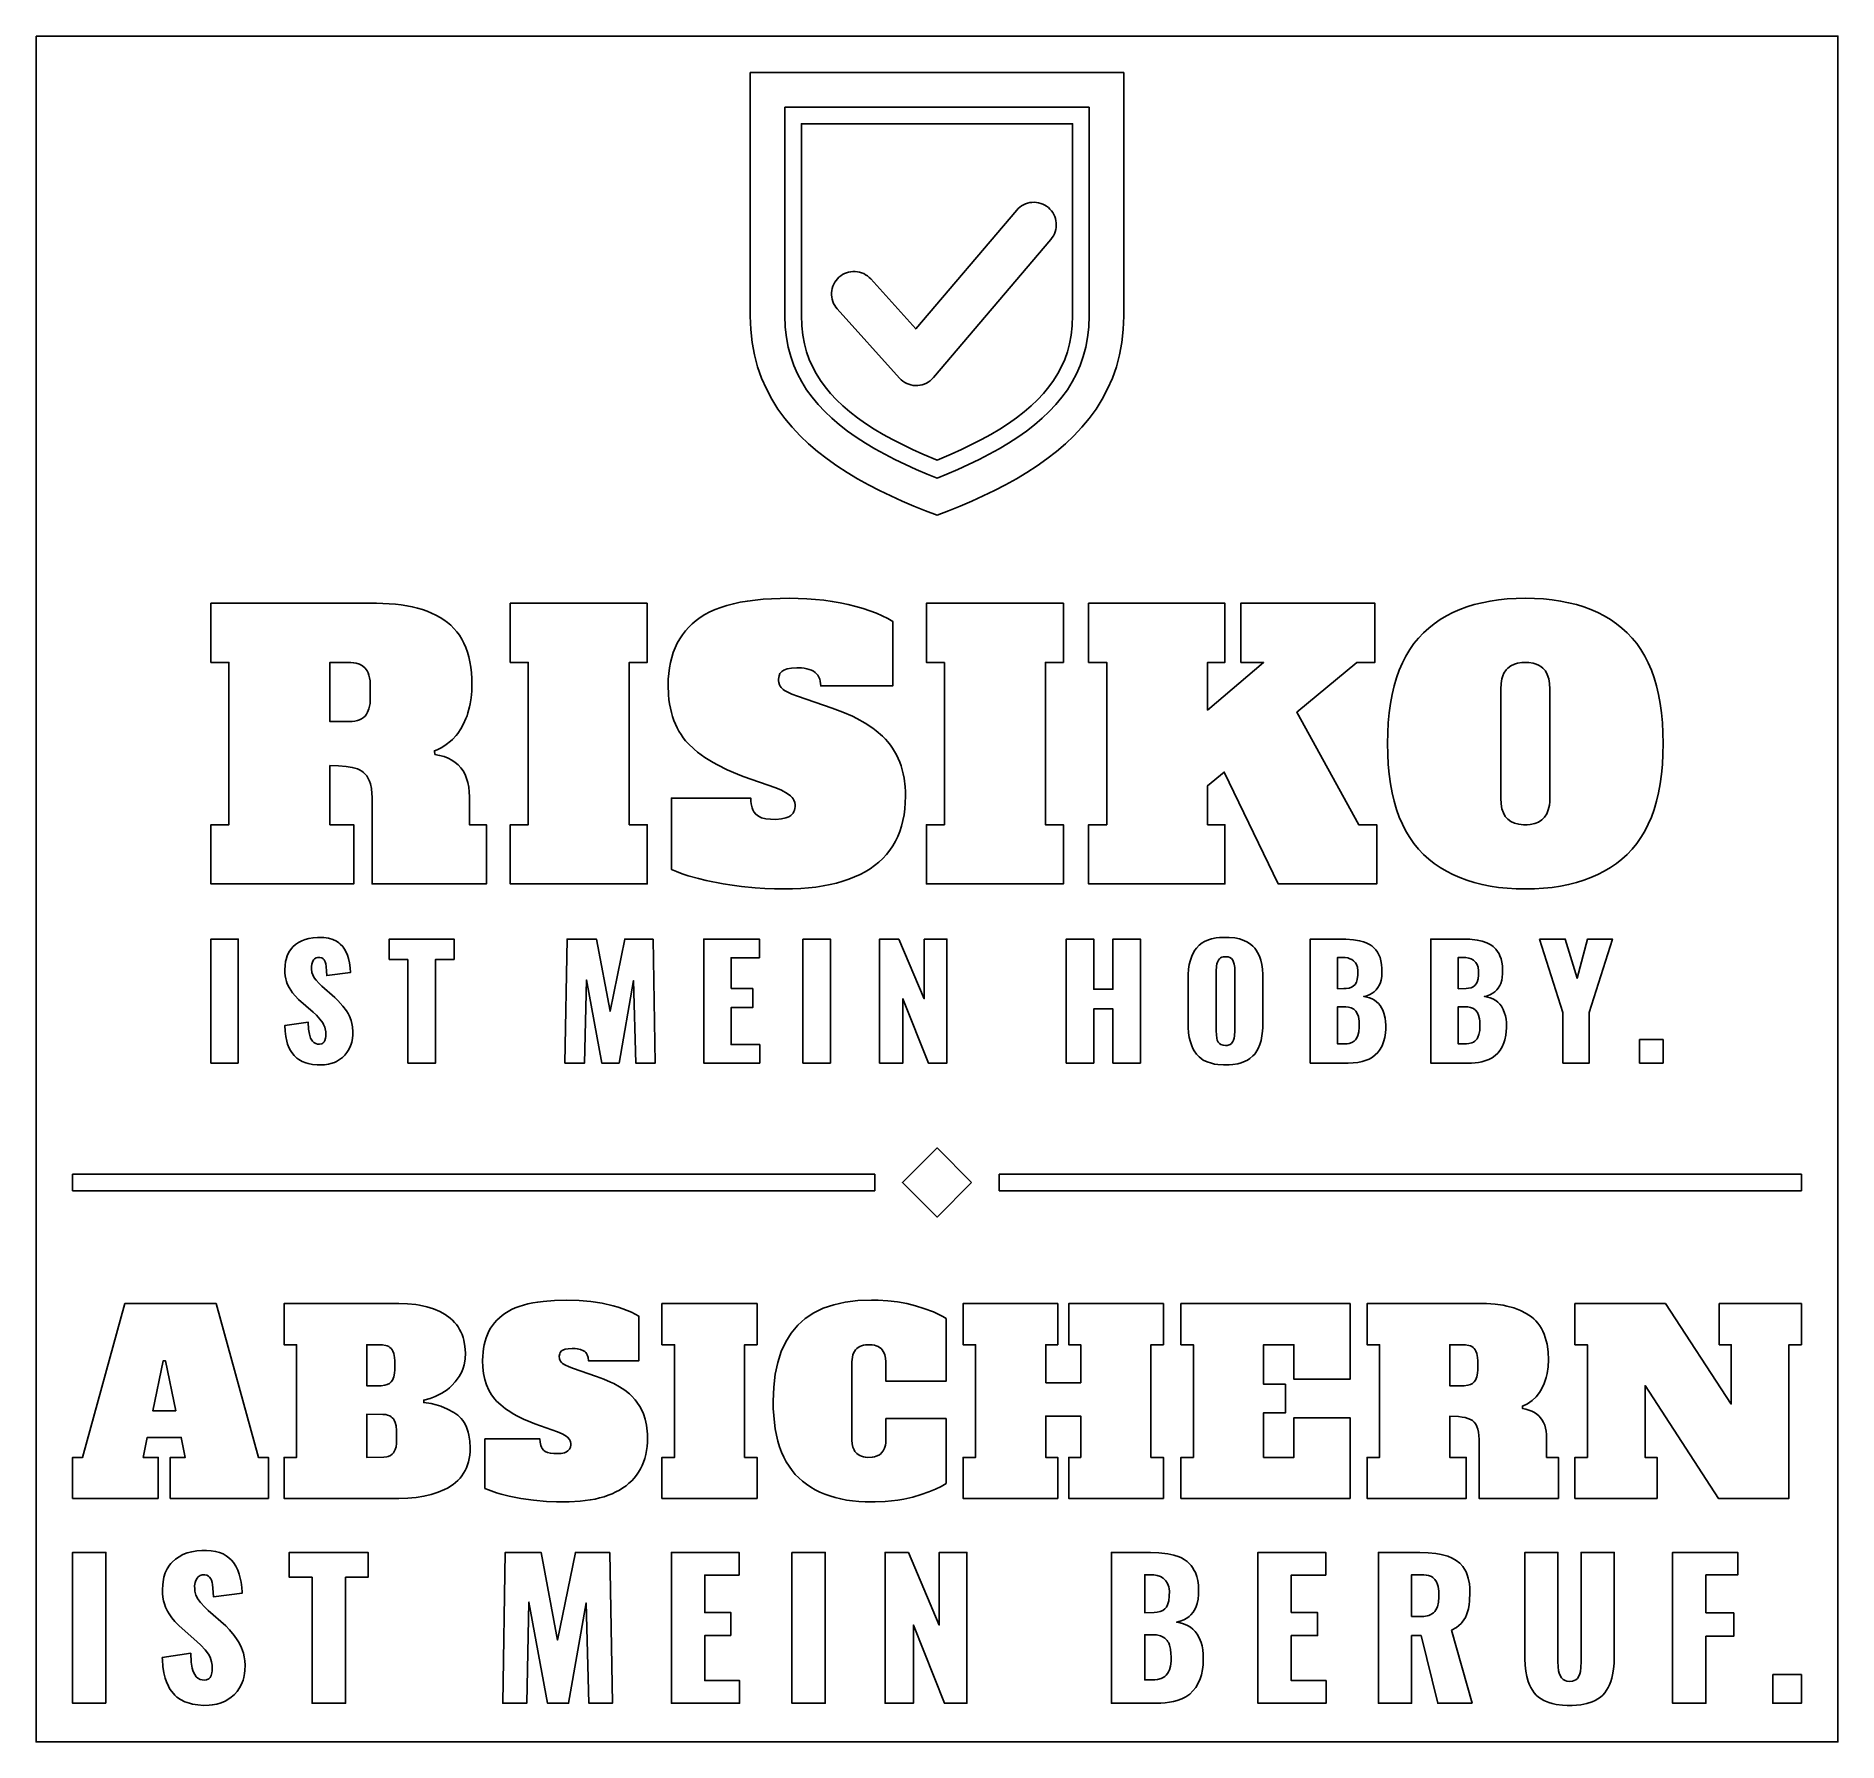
# Model space of a CAD drawing. Header units: millimetres. Extents: x 0 to 272, y 0 to 257.
import ezdxf

# ---------------------------------------------------------------- set-up
doc = ezdxf.new("R2010")
doc.units = ezdxf.units.MM

msp = doc.modelspace()

# ---------------------------------------------------------------- linework, layer by layer
at = {"layer": 'ENTGITTERRAHMEN'}
msp.add_lwpolyline([(0.5, 257.017), (271.5, 257.017), (271.5, 0.5), (0.5, 0.5)], close=True, dxfattribs=at)
at = {"layer": 'MOTIV'}
for points in [[(115.416, 196.905), (116.695, 195.69), (118.047, 194.533), (119.466, 193.433), (120.945, 192.387), (122.48, 191.391), (124.063, 190.444), (125.689, 189.544), (127.352, 188.686), (129.045, 187.869), (130.762, 187.09), (132.498, 186.347), (134.246, 185.637), (136, 184.957), (137.754, 185.637), (139.502, 186.347), (141.238, 187.09), (142.955, 187.869), (144.648, 188.686), (146.311, 189.544), (147.937, 190.444), (149.52, 191.391), (151.055, 192.387), (152.534, 193.433), (153.953, 194.533), (155.305, 195.69), (156.584, 196.905), (157.783, 198.182), (158.897, 199.524), (159.92, 200.932), (160.845, 202.409), (161.667, 203.958), (162.379, 205.582), (162.975, 207.282), (163.449, 209.063), (163.796, 210.926), (164.008, 212.874), (164.08, 214.909), (164.08, 251.517), (107.92, 251.517), (107.92, 214.909), (107.992, 212.874), (108.204, 210.926), (108.551, 209.063), (109.025, 207.282), (109.621, 205.582), (110.333, 203.958), (111.155, 202.409), (112.08, 200.932), (113.103, 199.524), (114.217, 198.182)], [(154.789, 202.716), (153.884, 201.627), (152.894, 200.573), (151.821, 199.553), (150.668, 198.566), (149.438, 197.613), (148.137, 196.692), (146.77, 195.806), (145.341, 194.951), (143.858, 194.13), (142.326, 193.339), (140.751, 192.579), (139.14, 191.849), (137.5, 191.147), (136, 190.537), (134.5, 191.147), (132.86, 191.849), (131.249, 192.579), (129.674, 193.339), (128.142, 194.13), (126.659, 194.951), (125.23, 195.806), (123.863, 196.692), (122.562, 197.613), (121.332, 198.566), (120.179, 199.553), (119.106, 200.573), (118.116, 201.627), (117.211, 202.716), (116.392, 203.843), (115.661, 205.01), (115.018, 206.223), (114.463, 207.489), (113.998, 208.814), (113.627, 210.209), (113.353, 211.684), (113.182, 213.248), (113.12, 215.001), (113.12, 246.317), (158.88, 246.317), (158.88, 215.001), (158.818, 213.248), (158.647, 211.684), (158.373, 210.209), (158.002, 208.814), (157.537, 207.489), (156.982, 206.223), (156.339, 205.01), (155.608, 203.843)], [(121.851, 201.407), (122.909, 200.502), (124.048, 199.619), (125.263, 198.759), (126.55, 197.924), (127.904, 197.115), (129.319, 196.331), (130.789, 195.573), (132.307, 194.84), (133.866, 194.133), (136, 193.231), (138.134, 194.133), (139.693, 194.84), (141.211, 195.573), (142.681, 196.331), (144.096, 197.115), (145.45, 197.924), (146.737, 198.759), (147.952, 199.619), (149.091, 200.502), (150.149, 201.407), (151.123, 202.333), (152.013, 203.28), (152.818, 204.249), (153.538, 205.241), (154.176, 206.259), (154.734, 207.311), (155.213, 208.404), (155.614, 209.549), (155.937, 210.759), (156.176, 212.048), (156.327, 213.428), (156.384, 215.045), (156.384, 243.821), (115.616, 243.821), (115.616, 215.045), (115.673, 213.428), (115.824, 212.048), (116.063, 210.759), (116.386, 209.549), (116.787, 208.404), (117.266, 207.311), (117.824, 206.259), (118.462, 205.241), (119.182, 204.249), (119.987, 203.28), (120.877, 202.333)], [(120.47, 219.693), (120.627, 219.985), (120.812, 220.26), (121.024, 220.516), (121.259, 220.749), (121.516, 220.959), (121.792, 221.142), (122.086, 221.298), (122.392, 221.424), (122.71, 221.519), (123.036, 221.582), (123.366, 221.614), (123.698, 221.612), (124.028, 221.579), (124.353, 221.513), (124.67, 221.416), (124.976, 221.288), (125.268, 221.13), (125.543, 220.945), (125.799, 220.734), (126.032, 220.498), (132.807, 212.97), (147.985, 230.826), (148.212, 231.068), (148.461, 231.287), (148.731, 231.48), (149.018, 231.645), (149.321, 231.782), (149.635, 231.888), (149.958, 231.963), (150.287, 232.006), (150.618, 232.017), (150.949, 231.995), (151.277, 231.94), (151.597, 231.854), (151.907, 231.737), (152.205, 231.59), (152.486, 231.415), (152.749, 231.212), (152.991, 230.986), (153.209, 230.736), (153.402, 230.466), (153.568, 230.179), (153.705, 229.876), (153.811, 229.562), (153.886, 229.239), (153.929, 228.91), (153.939, 228.579), (153.918, 228.248), (153.863, 227.921), (153.777, 227.6), (153.66, 227.29), (153.513, 226.993), (153.338, 226.711), (153.135, 226.448), (135.455, 205.648), (135.223, 205.401), (134.968, 205.179), (134.691, 204.983), (134.397, 204.816), (134.087, 204.68), (133.765, 204.575), (133.434, 204.503), (133.097, 204.464), (132.758, 204.459), (132.421, 204.488), (132.088, 204.551), (131.763, 204.647), (131.45, 204.775), (131.15, 204.933), (130.868, 205.121), (130.607, 205.336), (130.368, 205.576), (121.008, 215.976), (120.798, 216.233), (120.615, 216.51), (120.459, 216.803), (120.334, 217.11), (120.238, 217.427), (120.175, 217.753), (120.144, 218.083), (120.145, 218.415), (120.178, 218.745), (120.244, 219.07), (120.342, 219.387)], [(46.001, 147.282), (47.123, 147.189), (48.064, 147.034), (48.466, 146.933), (48.832, 146.81), (49.168, 146.658), (49.476, 146.478), (49.755, 146.269), (50.005, 146.031), (50.226, 145.764), (50.419, 145.469), (50.658, 144.956), (50.785, 144.562), (50.928, 143.893), (51.014, 143.128), (51.039, 142.566), (51.043, 129.524), (68.235, 129.524), (68.235, 138.418), (65.686, 138.418), (65.686, 142.594), (65.659, 143.368), (65.579, 144.093), (65.447, 144.769), (65.261, 145.397), (65.022, 145.976), (64.729, 146.506), (64.384, 146.987), (63.986, 147.42), (63.534, 147.804), (63.029, 148.139), (62.472, 148.426), (61.861, 148.664), (61.196, 148.853), (60.479, 148.994), (60.425, 149.536), (60.806, 149.692), (61.53, 150.053), (62.203, 150.48), (62.825, 150.973), (63.117, 151.245), (63.662, 151.838), (63.916, 152.16), (64.385, 152.853), (64.803, 153.609), (65.161, 154.408), (65.318, 154.822), (65.46, 155.247), (65.699, 156.126), (65.796, 156.58), (65.946, 157.519), (66.035, 158.497), (66.058, 159.001), (66.047, 160.419), (65.99, 161.286), (65.896, 162.117), (65.764, 162.911), (65.595, 163.669), (65.388, 164.39), (65.143, 165.074), (64.861, 165.722), (64.541, 166.334), (64.184, 166.909), (63.789, 167.447), (63.356, 167.949), (62.885, 168.415), (62.377, 168.843), (61.834, 169.239), (61.256, 169.606), (60.645, 169.943), (60, 170.251), (59.321, 170.53), (58.609, 170.779), (57.862, 170.999), (57.082, 171.19), (56.269, 171.351), (55.421, 171.483), (54.54, 171.586), (53.625, 171.659), (52.676, 171.703), (51.693, 171.718), (26.8, 171.718), (26.8, 162.823), (29.512, 162.823), (29.512, 138.418), (26.8, 138.418), (26.8, 129.524), (48.277, 129.524), (48.277, 138.418), (44.697, 138.418), (44.697, 147.313)], [(92.423, 171.718), (71.814, 171.718), (71.814, 162.823), (74.526, 162.823), (74.526, 138.418), (71.814, 138.418), (71.814, 129.524), (92.423, 129.524), (92.423, 138.418), (89.711, 138.418), (89.711, 162.823), (92.423, 162.823)], [(105.202, 129.317), (106.573, 129.134), (108.674, 128.929), (110.103, 128.838), (111.556, 128.783), (113.032, 128.765), (114.288, 128.783), (115.501, 128.837), (116.669, 128.926), (117.793, 129.052), (118.874, 129.214), (119.91, 129.412), (120.903, 129.646), (121.851, 129.916), (122.755, 130.221), (123.616, 130.563), (124.432, 130.941), (125.205, 131.355), (125.933, 131.804), (126.618, 132.29), (127.256, 132.811), (127.848, 133.366), (128.392, 133.955), (128.889, 134.579), (129.338, 135.237), (129.74, 135.929), (130.095, 136.656), (130.403, 137.417), (130.663, 138.212), (130.876, 139.041), (131.042, 139.905), (131.16, 140.803), (131.231, 141.736), (131.255, 142.703), (131.241, 143.413), (131.201, 144.104), (131.04, 145.428), (130.919, 146.06), (130.771, 146.672), (130.597, 147.265), (130.396, 147.838), (130.168, 148.392), (129.913, 148.926), (129.631, 149.44), (129.322, 149.935), (128.987, 150.41), (128.624, 150.865), (128.233, 151.304), (127.809, 151.732), (126.867, 152.552), (126.348, 152.944), (125.214, 153.692), (123.954, 154.392), (123.276, 154.725), (121.824, 155.354), (120.245, 155.936), (115.036, 157.732), (114.177, 158.064), (113.482, 158.387), (113.068, 158.624), (112.842, 158.781), (112.565, 159.043), (112.421, 159.236), (112.309, 159.445), (112.2, 159.788), (112.168, 160.036), (112.168, 160.31), (112.195, 160.579), (112.251, 160.823), (112.386, 161.14), (112.51, 161.32), (112.662, 161.474), (112.944, 161.659), (113.447, 161.842), (114.106, 161.958), (114.919, 162.008), (115.61, 161.996), (116.039, 161.955), (116.434, 161.885), (116.794, 161.789), (117.12, 161.664), (117.412, 161.512), (117.669, 161.332), (117.892, 161.125), (118.081, 160.889), (118.235, 160.626), (118.355, 160.336), (118.441, 160.018), (118.492, 159.672), (118.51, 159.298), (129.356, 159.298), (129.356, 169.006), (128.595, 169.443), (127.769, 169.854), (126.878, 170.24), (125.921, 170.6), (124.899, 170.935), (123.811, 171.244), (122.658, 171.528), (121.461, 171.78), (120.241, 171.993), (118.998, 172.167), (117.731, 172.303), (116.441, 172.4), (115.128, 172.458), (113.791, 172.477), (112.418, 172.46), (111.101, 172.409), (109.842, 172.324), (108.64, 172.205), (107.496, 172.052), (106.408, 171.865), (105.378, 171.643), (104.405, 171.388), (103.49, 171.099), (102.632, 170.775), (101.831, 170.418), (101.087, 170.027), (100.401, 169.601), (99.772, 169.142), (99.193, 168.65), (98.657, 168.126), (98.163, 167.572), (97.713, 166.986), (97.306, 166.368), (96.941, 165.72), (96.619, 165.04), (96.341, 164.329), (96.105, 163.587), (95.912, 162.814), (95.762, 162.009), (95.654, 161.173), (95.59, 160.305), (95.569, 159.407), (95.622, 157.948), (95.689, 157.252), (95.783, 156.578), (95.904, 155.926), (96.052, 155.296), (96.226, 154.688), (96.428, 154.103), (96.656, 153.54), (96.911, 152.998), (97.192, 152.479), (97.501, 151.982), (97.837, 151.507), (98.199, 151.055), (98.592, 150.617), (99.482, 149.767), (99.979, 149.355), (101.076, 148.554), (102.312, 147.787), (102.982, 147.416), (104.425, 146.699), (106.007, 146.015), (106.849, 145.686), (111.756, 143.966), (112.622, 143.597), (113.467, 143.143), (113.954, 142.784), (114.224, 142.506), (114.368, 142.307), (114.483, 142.099), (114.601, 141.769), (114.655, 141.415), (114.655, 141.148), (114.625, 140.875), (114.566, 140.622), (114.476, 140.391), (114.356, 140.181), (114.207, 139.991), (114.028, 139.823), (113.698, 139.61), (113.283, 139.445), (112.593, 139.297), (111.749, 139.234), (110.966, 139.247), (110.239, 139.329), (109.627, 139.48), (109.13, 139.7), (108.747, 139.991), (108.457, 140.359), (108.302, 140.651), (108.178, 140.981), (108.05, 141.546), (108.004, 141.97), (107.988, 142.432), (96.057, 142.432), (96.057, 131.693), (96.813, 131.373), (97.657, 131.062), (98.589, 130.762), (100.15, 130.33), (101.3, 130.054), (103.854, 129.536)], [(137.112, 162.823), (137.112, 138.418), (134.4, 138.418), (134.4, 129.524), (155.009, 129.524), (155.009, 138.418), (152.297, 138.418), (152.297, 162.823), (155.009, 162.823), (155.009, 171.718), (134.4, 171.718), (134.4, 162.823)], [(181.692, 162.823), (185.109, 162.823), (176.703, 155.665), (176.703, 162.823), (179.306, 162.823), (179.306, 171.718), (158.805, 171.718), (158.805, 162.823), (161.517, 162.823), (161.517, 138.418), (158.805, 138.418), (158.805, 129.524), (179.306, 129.524), (179.306, 138.418), (176.703, 138.418), (176.703, 144.275), (179.197, 146.336), (187.332, 129.524), (202.138, 129.524), (202.138, 138.418), (199.427, 138.418), (190.098, 155.339), (199.155, 162.823), (201.867, 162.823), (201.867, 171.718), (181.692, 171.718)], [(205.114, 140.737), (205.527, 139.579), (205.995, 138.485), (206.518, 137.455), (207.097, 136.489), (207.73, 135.586), (208.418, 134.747), (209.162, 133.971), (209.956, 133.254), (210.796, 132.59), (211.682, 131.979), (212.615, 131.421), (213.594, 130.916), (214.619, 130.465), (215.69, 130.066), (216.807, 129.721), (217.971, 129.429), (219.181, 129.19), (220.437, 129.004), (221.739, 128.871), (223.088, 128.791), (224.483, 128.765), (225.877, 128.791), (227.226, 128.871), (228.528, 129.004), (229.784, 129.19), (230.994, 129.429), (232.158, 129.721), (233.275, 130.066), (234.347, 130.465), (235.372, 130.916), (236.35, 131.421), (237.283, 131.979), (238.17, 132.59), (239.01, 133.254), (239.804, 133.971), (240.547, 134.747), (241.235, 135.586), (241.869, 136.489), (242.447, 137.455), (242.97, 138.485), (243.438, 139.579), (243.851, 140.737), (244.209, 141.958), (244.512, 143.243), (244.759, 144.591), (244.952, 146.003), (245.09, 147.479), (245.172, 149.018), (245.2, 150.621), (245.172, 152.224), (245.09, 153.763), (244.952, 155.239), (244.759, 156.651), (244.512, 157.999), (244.209, 159.284), (243.851, 160.505), (243.438, 161.662), (242.97, 162.756), (242.447, 163.786), (241.869, 164.753), (241.235, 165.656), (240.547, 166.495), (239.804, 167.271), (239.01, 167.988), (238.17, 168.652), (237.283, 169.263), (236.35, 169.821), (235.372, 170.325), (234.347, 170.777), (233.275, 171.176), (232.158, 171.521), (230.994, 171.813), (229.784, 172.052), (228.528, 172.238), (227.226, 172.371), (225.877, 172.451), (224.483, 172.477), (223.088, 172.451), (221.739, 172.371), (220.437, 172.238), (219.181, 172.052), (217.971, 171.813), (216.807, 171.521), (215.69, 171.176), (214.619, 170.777), (213.594, 170.325), (212.615, 169.821), (211.682, 169.263), (210.796, 168.652), (209.956, 167.988), (209.162, 167.271), (208.418, 166.495), (207.73, 165.656), (207.097, 164.753), (206.518, 163.786), (205.995, 162.756), (205.527, 161.662), (205.114, 160.505), (204.756, 159.284), (204.454, 157.999), (204.206, 156.651), (204.013, 155.239), (203.875, 153.763), (203.793, 152.224), (203.765, 150.621), (203.793, 149.018), (203.875, 147.479), (204.013, 146.003), (204.206, 144.591), (204.454, 143.243), (204.756, 141.958)], [(49.612, 162.305), (49.985, 161.983), (50.286, 161.579), (50.446, 161.261), (50.575, 160.905), (50.671, 160.51), (50.735, 160.076), (50.771, 159.353), (50.771, 157.4), (50.735, 156.677), (50.671, 156.243), (50.575, 155.848), (50.37, 155.328), (50.194, 155.029), (49.985, 154.77), (49.744, 154.547), (49.471, 154.358), (49.167, 154.204), (48.829, 154.084), (48.46, 153.998), (48.059, 153.946), (44.697, 153.929), (44.697, 162.823), (47.846, 162.819), (48.264, 162.785), (48.649, 162.716), (49.167, 162.549)], [(226.472, 138.822), (225.894, 138.598), (225.231, 138.463), (224.741, 138.423), (224.224, 138.423), (223.504, 138.496), (222.869, 138.656), (222.319, 138.902), (221.853, 139.237), (221.472, 139.662), (221.176, 140.194), (220.964, 140.833), (220.837, 141.579), (220.795, 142.432), (220.795, 158.81), (220.837, 159.644), (220.964, 160.377), (221.096, 160.811), (221.265, 161.201), (221.59, 161.702), (221.853, 161.982), (222.319, 162.325), (222.869, 162.579), (223.283, 162.699), (223.975, 162.804), (224.483, 162.823), (224.991, 162.804), (225.682, 162.699), (226.096, 162.579), (226.472, 162.42), (226.811, 162.221), (227.112, 161.982), (227.493, 161.546), (227.79, 161.012), (228.001, 160.377), (228.128, 159.644), (228.171, 158.81), (228.171, 142.432), (228.152, 141.865), (228.095, 141.342), (227.94, 140.642), (227.7, 140.041), (227.376, 139.539), (226.966, 139.135)], [(30.922, 102.58), (30.922, 121.231), (26.8, 121.231), (26.8, 102.58)], [(45.696, 102.84), (46.156, 103.113), (46.572, 103.427), (46.942, 103.783), (47.267, 104.18), (47.458, 104.468), (47.705, 104.929), (47.898, 105.414), (47.995, 105.749), (48.096, 106.271), (48.142, 106.815), (48.141, 107.274), (48.076, 108.056), (47.991, 108.545), (47.871, 109.009), (47.626, 109.657), (47.42, 110.057), (47.183, 110.434), (46.656, 111.15), (45.91, 111.982), (45.416, 112.447), (43.477, 114.158), (43.067, 114.556), (42.626, 115.041), (42.332, 115.421), (42.11, 115.842), (41.996, 116.199), (41.915, 116.729), (41.906, 117.087), (41.954, 117.432), (42.068, 117.777), (42.252, 118.113), (42.399, 118.268), (42.639, 118.407), (42.852, 118.458), (43.156, 118.461), (43.471, 118.385), (43.672, 118.262), (43.828, 118.085), (43.978, 117.797), (44.067, 117.516), (44.138, 117.102), (44.2, 116.421), (44.231, 115.751), (47.777, 116.189), (47.729, 116.914), (47.627, 117.669), (47.493, 118.313), (47.333, 118.814), (47.002, 119.537), (46.792, 119.881), (46.631, 120.096), (46.254, 120.487), (46.039, 120.663), (45.682, 120.904), (45.138, 121.172), (44.498, 121.358), (43.763, 121.461), (42.808, 121.478), (42.159, 121.427), (41.551, 121.325), (40.984, 121.171), (40.459, 120.966), (39.975, 120.71), (39.532, 120.403), (39.133, 120.045), (38.953, 119.848), (38.638, 119.421), (38.38, 118.949), (38.273, 118.696), (38.101, 118.155), (38.036, 117.867), (37.95, 117.258), (37.921, 116.603), (37.936, 116.134), (37.981, 115.687), (38.055, 115.262), (38.158, 114.859), (38.292, 114.478), (38.547, 113.948), (39.089, 113.151), (39.456, 112.703), (39.993, 112.141), (42.176, 110.225), (42.667, 109.766), (43.192, 109.195), (43.616, 108.624), (43.751, 108.383), (43.912, 107.993), (43.991, 107.715), (44.067, 107.271), (44.083, 106.589), (44.043, 106.322), (43.949, 105.999), (43.832, 105.757), (43.646, 105.578), (43.459, 105.491), (43.146, 105.438), (42.846, 105.45), (42.587, 105.516), (42.298, 105.672), (42.094, 105.859), (41.958, 106.041), (41.801, 106.344), (41.613, 106.925), (41.488, 107.669), (41.421, 108.751), (37.898, 108.222), (37.952, 107.369), (38.055, 106.587), (38.206, 105.876), (38.334, 105.441), (38.566, 104.848), (38.749, 104.491), (38.955, 104.16), (39.309, 103.717), (39.715, 103.336), (40.015, 103.117), (40.51, 102.84), (41.057, 102.621), (41.451, 102.507), (42.087, 102.383), (42.775, 102.317), (43.475, 102.307), (43.886, 102.333), (44.472, 102.418), (44.842, 102.507), (45.367, 102.688)], [(56.434, 118.169), (56.434, 102.58), (60.579, 102.58), (60.579, 118.169), (63.365, 118.169), (63.365, 121.231), (53.625, 121.231), (53.625, 118.169)], [(93.299, 121.231), (89.039, 121.231), (86.828, 110.386), (84.779, 121.231), (80.358, 121.231), (80.036, 102.58), (83.006, 102.58), (83.282, 115.083), (85.585, 102.58), (88.187, 102.58), (90.351, 114.991), (90.697, 102.58), (93.621, 102.58)], [(105.042, 113.794), (105.042, 118.422), (109.302, 118.422), (109.302, 121.231), (100.92, 121.231), (100.92, 102.58), (109.348, 102.58), (109.348, 105.367), (105.042, 105.367), (105.042, 110.939), (108.288, 110.939), (108.288, 113.794)], [(115.841, 121.231), (115.841, 102.58), (119.963, 102.58), (119.963, 121.231)], [(134.077, 121.231), (134.077, 112.251), (130.255, 121.231), (127.354, 121.231), (127.354, 102.58), (130.877, 102.58), (130.877, 112.251), (134.699, 102.58), (137.485, 102.58), (137.485, 121.231)], [(166.59, 102.58), (166.59, 121.231), (162.468, 121.231), (162.468, 113.679), (159.567, 113.679), (159.567, 121.231), (155.445, 121.231), (155.445, 102.58), (159.567, 102.58), (159.567, 110.732), (162.468, 110.732), (162.468, 102.58)], [(182.349, 102.845), (182.719, 103.041), (183.057, 103.265), (183.51, 103.649), (183.776, 103.939), (184.121, 104.422), (184.315, 104.778), (184.554, 105.359), (184.74, 105.992), (184.878, 106.673), (184.967, 107.403), (185, 107.917), (185, 115.924), (184.943, 116.691), (184.838, 117.405), (184.684, 118.067), (184.481, 118.675), (184.222, 119.229), (184.013, 119.565), (183.776, 119.876), (183.51, 120.16), (183.215, 120.419), (182.719, 120.759), (182.151, 121.037), (181.501, 121.248), (180.769, 121.392), (179.956, 121.47), (179.074, 121.481), (178.511, 121.451), (177.984, 121.392), (177.26, 121.248), (176.822, 121.115), (176.232, 120.859), (175.883, 120.652), (175.412, 120.293), (175.006, 119.876), (174.77, 119.565), (174.562, 119.229), (174.303, 118.675), (174.101, 118.067), (173.947, 117.405), (173.841, 116.691), (173.785, 115.924), (173.785, 107.917), (173.841, 107.154), (173.947, 106.441), (174.101, 105.776), (174.303, 105.159), (174.469, 104.778), (174.662, 104.422), (175.006, 103.939), (175.412, 103.515), (175.719, 103.265), (176.053, 103.041), (176.617, 102.759), (177.26, 102.545), (177.734, 102.439), (178.243, 102.364), (179.074, 102.308), (179.956, 102.319), (180.507, 102.364), (181.266, 102.488), (181.726, 102.609)], [(200.558, 103.002), (200.971, 103.177), (201.474, 103.46), (201.923, 103.799), (202.317, 104.196), (202.657, 104.656), (202.942, 105.177), (203.173, 105.76), (203.343, 106.408), (203.452, 107.122), (203.492, 107.7), (203.498, 108.295), (203.469, 108.838), (203.405, 109.344), (203.221, 110.108), (203.064, 110.519), (202.874, 110.895), (202.651, 111.235), (202.395, 111.541), (202.107, 111.812), (201.786, 112.047), (201.433, 112.243), (201.049, 112.4), (200.632, 112.518), (200.185, 112.597), (200.652, 112.713), (201.079, 112.879), (201.467, 113.093), (201.732, 113.286), (202.047, 113.587), (202.317, 113.939), (202.542, 114.342), (202.679, 114.678), (202.787, 115.047), (202.882, 115.589), (202.923, 116.19), (202.915, 116.785), (202.864, 117.39), (202.77, 117.94), (202.633, 118.434), (202.453, 118.871), (202.234, 119.261), (201.982, 119.61), (201.698, 119.919), (201.381, 120.188), (201.032, 120.417), (200.529, 120.672), (200.125, 120.828), (199.553, 120.988), (198.63, 121.137), (197.491, 121.223), (192.125, 121.231), (192.125, 102.58), (197.859, 102.58), (198.61, 102.607), (199.31, 102.686), (199.959, 102.817)], [(217.454, 102.686), (217.946, 102.779), (218.409, 102.903), (218.981, 103.115), (219.498, 103.384), (219.96, 103.709), (220.368, 104.091), (220.721, 104.535), (221.02, 105.041), (221.265, 105.608), (221.41, 106.076), (221.55, 106.757), (221.614, 107.311), (221.643, 107.901), (221.627, 108.661), (221.575, 109.179), (221.488, 109.662), (221.365, 110.108), (221.149, 110.648), (220.873, 111.126), (220.629, 111.443), (220.351, 111.725), (220.041, 111.973), (219.578, 112.243), (219.193, 112.4), (218.777, 112.518), (218.329, 112.597), (218.796, 112.713), (219.224, 112.879), (219.612, 113.093), (219.877, 113.286), (220.192, 113.587), (220.398, 113.846), (220.634, 114.236), (220.781, 114.562), (220.931, 115.047), (221.008, 115.448), (221.062, 116.035), (221.067, 116.57), (221.03, 117.195), (220.951, 117.763), (220.828, 118.275), (220.662, 118.732), (220.528, 119.005), (220.298, 119.381), (220.036, 119.717), (219.843, 119.919), (219.635, 120.103), (219.296, 120.345), (218.673, 120.672), (217.988, 120.915), (217.243, 121.072), (216.131, 121.197), (215.128, 121.231), (210.27, 121.231), (210.27, 102.58), (216.385, 102.587), (216.934, 102.622)], [(226.595, 121.231), (230.141, 110.202), (230.141, 102.58), (234.102, 102.58), (234.102, 110.202), (237.578, 121.231), (233.848, 121.231), (232.259, 115.337), (230.486, 121.231)], [(178.152, 106.041), (178.081, 106.308), (178.014, 106.818), (177.988, 107.416), (177.988, 116.396), (178.035, 117.156), (178.094, 117.513), (178.172, 117.775), (178.317, 118.063), (178.471, 118.261), (178.613, 118.384), (178.845, 118.503), (179.051, 118.557), (179.369, 118.583), (179.786, 118.542), (180.055, 118.45), (180.269, 118.305), (180.467, 118.063), (180.612, 117.775), (180.705, 117.444), (180.774, 116.934), (180.797, 116.396), (180.797, 107.416), (180.75, 106.671), (180.69, 106.308), (180.612, 106.041), (180.501, 105.804), (180.313, 105.551), (180.114, 105.393), (179.928, 105.309), (179.63, 105.243), (179.369, 105.228), (179.03, 105.255), (178.688, 105.362), (178.48, 105.506), (178.289, 105.75)], [(198.92, 117.668), (199.081, 117.395), (199.223, 116.998), (199.304, 116.44), (199.295, 115.806), (199.203, 115.147), (199.081, 114.747), (198.886, 114.413), (198.612, 114.146), (198.333, 113.982), (197.982, 113.865), (197.555, 113.794), (197.186, 113.772), (196.247, 113.771), (196.247, 118.468), (197.387, 118.448), (197.769, 118.386), (198.108, 118.282), (198.405, 118.138), (198.659, 117.953)], [(216.682, 118.05), (216.861, 117.901), (217.017, 117.73), (217.226, 117.395), (217.367, 116.998), (217.448, 116.44), (217.44, 115.806), (217.366, 115.234), (217.225, 114.747), (217.076, 114.474), (216.876, 114.245), (216.625, 114.059), (216.311, 113.918), (215.922, 113.824), (215.581, 113.784), (214.391, 113.771), (214.391, 118.468), (215.531, 118.448), (216.002, 118.364), (216.331, 118.25)], [(198.981, 110.395), (199.215, 110.027), (199.375, 109.57), (199.487, 108.876), (199.514, 107.988), (199.451, 107.304), (199.303, 106.725), (199.136, 106.36), (198.92, 106.054), (198.738, 105.885), (198.4, 105.684), (197.985, 105.547), (197.666, 105.49), (197.312, 105.462), (196.247, 105.459), (196.247, 111.054), (197.467, 111.041), (197.905, 110.982), (198.283, 110.876), (198.672, 110.677)], [(216.246, 110.935), (216.671, 110.766), (217.011, 110.518), (217.275, 110.185), (217.463, 109.766), (217.586, 109.243), (217.632, 108.876), (217.66, 108.325), (217.651, 107.807), (217.619, 107.465), (217.492, 106.86), (217.341, 106.475), (217.214, 106.251), (217.065, 106.054), (216.882, 105.885), (216.666, 105.744), (216.415, 105.631), (215.974, 105.515), (215.637, 105.473), (214.391, 105.459), (214.391, 111.054), (215.37, 111.052), (215.838, 111.017)], [(241.654, 106.126), (241.654, 102.58), (245.2, 102.58), (245.2, 106.126)], [(141.2, 84.624), (136, 89.824), (130.8, 84.624), (136, 79.424)], [(126.64, 85.872), (6, 85.872), (6, 83.376), (126.64, 83.376)], [(266, 83.376), (266, 85.872), (145.36, 85.872), (145.36, 83.376)], [(18.883, 37.109), (18.883, 43.287), (16.623, 43.287), (17.226, 46.301), (22.349, 46.301), (22.952, 43.287), (20.691, 43.287), (20.691, 37.109), (35.458, 37.109), (35.458, 43.287), (33.951, 43.287), (27.585, 66.417), (13.873, 66.417), (7.507, 43.287), (6, 43.287), (6, 37.109)], [(57.652, 37.258), (58.828, 37.445), (59.931, 37.706), (60.962, 38.041), (61.92, 38.452), (62.373, 38.685), (63.217, 39.208), (63.596, 39.502), (63.945, 39.817), (64.264, 40.154), (64.553, 40.513), (64.811, 40.893), (65.039, 41.295), (65.236, 41.719), (65.403, 42.165), (65.54, 42.632), (65.646, 43.121), (65.722, 43.632), (65.767, 44.164), (65.783, 44.719), (65.739, 45.727), (65.607, 46.644), (65.509, 47.067), (65.246, 47.845), (65.082, 48.2), (64.895, 48.531), (64.687, 48.839), (64.457, 49.125), (64.205, 49.387), (63.931, 49.626), (63.326, 50.04), (62.365, 50.564), (61.356, 50.981), (60.657, 51.2), (59.936, 51.37), (58.814, 51.537), (58.814, 51.914), (59.767, 52.167), (60.548, 52.463), (61.545, 52.95), (61.941, 53.186), (62.323, 53.452), (62.69, 53.75), (63.042, 54.078), (63.544, 54.628), (63.86, 55.033), (64.157, 55.469), (64.529, 56.176), (64.723, 56.683), (64.873, 57.219), (65.019, 58.075), (65.067, 58.996), (65.013, 59.984), (64.852, 60.905), (64.731, 61.34), (64.583, 61.759), (64.408, 62.16), (64.206, 62.544), (63.977, 62.912), (63.722, 63.262), (63.439, 63.596), (63.13, 63.913), (62.793, 64.213), (62.043, 64.76), (61.205, 65.231), (60.282, 65.623), (59.275, 65.936), (58.183, 66.172), (57.606, 66.26), (56.387, 66.377), (55.084, 66.417), (37.794, 66.417), (37.794, 60.239), (39.677, 60.239), (39.677, 43.287), (37.794, 43.287), (37.794, 37.109), (55.084, 37.109), (56.404, 37.147), (57.037, 37.193)], [(77.263, 36.661), (78.771, 36.595), (80.669, 36.594), (82.322, 36.694), (83.854, 36.894), (84.574, 37.032), (85.263, 37.194), (85.922, 37.381), (86.55, 37.594), (87.147, 37.831), (87.715, 38.093), (88.251, 38.381), (88.757, 38.693), (89.232, 39.03), (89.676, 39.392), (90.087, 39.778), (90.465, 40.187), (90.81, 40.62), (91.122, 41.077), (91.402, 41.558), (91.648, 42.063), (91.862, 42.591), (92.042, 43.144), (92.19, 43.72), (92.305, 44.32), (92.387, 44.944), (92.437, 45.592), (92.444, 46.757), (92.416, 47.237), (92.304, 48.156), (92.118, 49.02), (91.857, 49.83), (91.521, 50.586), (91.325, 50.943), (90.878, 51.616), (90.626, 51.932), (90.06, 52.535), (89.744, 52.824), (89.045, 53.376), (88.258, 53.896), (87.382, 54.383), (86.911, 54.614), (85.903, 55.051), (84.806, 55.455), (81.188, 56.702), (80.591, 56.933), (80.109, 57.157), (79.664, 57.431), (79.53, 57.549), (79.372, 57.747), (79.263, 57.969), (79.218, 58.131), (79.196, 58.493), (79.253, 58.849), (79.347, 59.069), (79.539, 59.302), (79.735, 59.43), (80.085, 59.557), (80.542, 59.638), (81.107, 59.672), (81.587, 59.664), (81.885, 59.635), (82.409, 59.52), (82.838, 59.328), (83.017, 59.203), (83.172, 59.059), (83.303, 58.895), (83.41, 58.713), (83.553, 58.29), (83.601, 57.79), (91.135, 57.79), (91.135, 64.533), (90.606, 64.836), (90.032, 65.122), (89.413, 65.39), (88.748, 65.64), (88.038, 65.873), (87.283, 66.088), (85.651, 66.46), (83.94, 66.729), (82.164, 66.89), (80.323, 66.944), (78.455, 66.897), (76.745, 66.755), (75.95, 66.649), (75.195, 66.519), (74.48, 66.365), (73.804, 66.188), (73.168, 65.987), (72.572, 65.762), (72.016, 65.514), (71.499, 65.242), (71.023, 64.946), (70.586, 64.627), (70.183, 64.286), (69.811, 63.922), (69.468, 63.537), (69.156, 63.13), (68.873, 62.701), (68.619, 62.251), (68.396, 61.779), (68.202, 61.285), (68.039, 60.769), (67.905, 60.232), (67.8, 59.673), (67.726, 59.092), (67.681, 58.49), (67.666, 57.866), (67.703, 56.852), (67.815, 55.901), (67.899, 55.448), (68.002, 55.01), (68.263, 54.182), (68.598, 53.414), (69.008, 52.709), (69.493, 52.064), (69.766, 51.76), (70.384, 51.17), (71.098, 50.603), (71.492, 50.328), (72.35, 49.795), (72.815, 49.537), (73.818, 49.039), (74.916, 48.564), (75.502, 48.335), (78.91, 47.14), (79.643, 46.821), (80.098, 46.569), (80.436, 46.32), (80.724, 45.989), (80.836, 45.769), (80.886, 45.614), (80.924, 45.369), (80.924, 45.183), (80.861, 44.818), (80.716, 44.511), (80.488, 44.263), (80.259, 44.115), (79.97, 44), (79.491, 43.898), (78.905, 43.854), (78.361, 43.863), (77.856, 43.919), (77.431, 44.024), (77.086, 44.178), (76.82, 44.38), (76.618, 44.635), (76.511, 44.838), (76.425, 45.067), (76.317, 45.604), (76.293, 46.075), (68.005, 46.075), (68.005, 38.616), (68.531, 38.393), (69.764, 37.969), (70.471, 37.767), (71.647, 37.478), (73.421, 37.118), (75.31, 36.839)], [(94.638, 60.239), (96.522, 60.239), (96.522, 43.287), (94.638, 43.287), (94.638, 37.109), (108.953, 37.109), (108.953, 43.287), (107.069, 43.287), (107.069, 60.239), (108.953, 60.239), (108.953, 66.417), (94.638, 66.417)], [(112.624, 44.094), (112.959, 43.334), (113.334, 42.618), (113.747, 41.947), (114.2, 41.32), (114.693, 40.737), (115.225, 40.198), (115.793, 39.7), (116.395, 39.239), (117.029, 38.814), (117.697, 38.427), (118.398, 38.076), (119.133, 37.763), (119.901, 37.486), (120.702, 37.246), (121.536, 37.043), (122.403, 36.877), (123.304, 36.748), (124.238, 36.656), (125.205, 36.6), (126.709, 36.586), (128.188, 36.653), (129.147, 36.741), (130.087, 36.865), (131.005, 37.024), (132.343, 37.329), (133.615, 37.7), (134.755, 38.091), (135.759, 38.5), (136.626, 38.926), (137.356, 39.369), (137.356, 49.126), (128.315, 49.126), (128.315, 46.075), (128.286, 45.496), (128.234, 45.148), (128.106, 44.685), (127.92, 44.29), (127.675, 43.965), (127.479, 43.785), (127.257, 43.633), (126.874, 43.457), (126.587, 43.374), (126.273, 43.318), (125.574, 43.291), (125.234, 43.318), (124.921, 43.374), (124.633, 43.457), (124.372, 43.567), (124.136, 43.706), (123.927, 43.872), (123.663, 44.174), (123.519, 44.414), (123.352, 44.832), (123.244, 45.318), (123.195, 45.874), (123.195, 57.652), (123.274, 58.378), (123.352, 58.694), (123.457, 58.98), (123.587, 59.236), (123.744, 59.46), (123.927, 59.654), (124.136, 59.82), (124.372, 59.959), (124.633, 60.069), (124.921, 60.152), (125.234, 60.208), (125.933, 60.235), (126.273, 60.208), (126.587, 60.152), (126.874, 60.069), (127.136, 59.959), (127.371, 59.82), (127.58, 59.654), (127.763, 59.46), (127.92, 59.236), (128.051, 58.98), (128.155, 58.694), (128.263, 58.208), (128.312, 57.652), (128.315, 54.739), (137.356, 54.739), (137.356, 64.156), (136.894, 64.454), (136.367, 64.744), (135.458, 65.164), (134.023, 65.698), (132.779, 66.078), (131.44, 66.409), (130.054, 66.661), (128.622, 66.834), (127.142, 66.926), (126.13, 66.944), (124.096, 66.867), (122.213, 66.634), (120.48, 66.247), (118.898, 65.705), (117.466, 65.008), (116.185, 64.156), (115.055, 63.149), (114.076, 61.987), (113.247, 60.67), (112.569, 59.199), (112.042, 57.572), (111.665, 55.791), (111.439, 53.854), (111.364, 51.763), (111.383, 50.65), (111.442, 49.58), (111.541, 48.555), (111.679, 47.575), (111.856, 46.638), (112.073, 45.746), (112.329, 44.898)], [(152.349, 54.513), (152.349, 60.239), (154.157, 60.239), (154.157, 66.417), (139.918, 66.417), (139.918, 60.239), (141.801, 60.239), (141.801, 43.287), (139.918, 43.287), (139.918, 37.109), (154.157, 37.109), (154.157, 43.287), (152.349, 43.287), (152.349, 49.503), (157.623, 49.503), (157.623, 43.287), (155.815, 43.287), (155.815, 37.109), (170.054, 37.109), (170.054, 43.287), (168.17, 43.287), (168.17, 60.239), (170.054, 60.239), (170.054, 66.417), (155.815, 66.417), (155.815, 60.239), (157.623, 60.239), (157.623, 54.513)], [(188.437, 54.287), (185.122, 54.287), (185.122, 60.239), (189.68, 60.239), (189.68, 55.04), (198.118, 55.04), (198.118, 66.417), (172.691, 66.417), (172.691, 60.239), (174.574, 60.239), (174.574, 43.287), (172.691, 43.287), (172.691, 37.109), (198.118, 37.109), (198.118, 49.239), (189.68, 49.239), (189.68, 43.287), (185.122, 43.287), (185.122, 49.992), (188.437, 49.992)], [(214.422, 49.417), (214.971, 49.356), (215.45, 49.271), (215.858, 49.161), (216.216, 49.011), (216.53, 48.815), (216.798, 48.575), (217.021, 48.289), (217.2, 47.954), (217.339, 47.555), (217.439, 47.09), (217.499, 46.559), (217.518, 45.962), (217.518, 37.109), (229.46, 37.109), (229.46, 43.287), (227.689, 43.287), (227.689, 46.188), (227.671, 46.725), (227.616, 47.229), (227.523, 47.698), (227.394, 48.134), (227.228, 48.536), (227.025, 48.905), (226.785, 49.239), (226.509, 49.54), (226.195, 49.806), (225.844, 50.039), (225.457, 50.238), (225.032, 50.404), (224.571, 50.535), (224.073, 50.633), (224.035, 51.01), (224.803, 51.368), (225.491, 51.831), (226.099, 52.397), (226.628, 53.067), (226.936, 53.571), (227.325, 54.393), (227.621, 55.278), (227.766, 55.902), (227.906, 56.89), (227.953, 57.941), (227.901, 59.171), (227.744, 60.3), (227.626, 60.826), (227.483, 61.327), (227.313, 61.802), (227.117, 62.252), (226.894, 62.677), (226.646, 63.076), (226.372, 63.45), (226.071, 63.799), (225.744, 64.122), (225.391, 64.42), (225.014, 64.695), (224.613, 64.95), (223.74, 65.398), (222.774, 65.765), (221.714, 66.05), (221.148, 66.162), (219.948, 66.325), (218.653, 66.407), (217.97, 66.417), (200.68, 66.417), (200.68, 60.239), (202.563, 60.239), (202.563, 43.287), (200.68, 43.287), (200.68, 37.109), (215.597, 37.109), (215.597, 43.287), (213.111, 43.287), (213.111, 49.465)], [(231.946, 66.417), (231.946, 60.239), (233.83, 60.239), (233.83, 43.287), (231.946, 43.287), (231.946, 37.109), (244.302, 37.109), (244.302, 43.287), (242.494, 43.287), (242.494, 54.099), (253.531, 37.109), (264.116, 37.109), (264.116, 60.239), (266, 60.239), (266, 66.417), (253.644, 66.417), (253.644, 60.239), (255.452, 60.239), (255.452, 51.311), (245.545, 66.417)], [(53.731, 59.81), (53.898, 59.655), (54.043, 59.475), (54.165, 59.267), (54.307, 58.906), (54.419, 58.33), (54.444, 57.828), (54.444, 56.472), (54.419, 55.969), (54.307, 55.393), (54.218, 55.146), (54.107, 54.925), (53.898, 54.645), (53.639, 54.421), (53.329, 54.252), (52.97, 54.135), (52.412, 54.064), (50.225, 54.061), (50.225, 60.239), (52.56, 60.227), (53.095, 60.132), (53.329, 60.048), (53.541, 59.941)], [(216.617, 59.81), (216.784, 59.655), (216.929, 59.475), (217.051, 59.267), (217.193, 58.906), (217.305, 58.33), (217.33, 57.828), (217.33, 56.472), (217.305, 55.969), (217.193, 55.393), (217.104, 55.146), (216.993, 54.925), (216.784, 54.645), (216.525, 54.421), (216.215, 54.252), (215.856, 54.135), (215.298, 54.064), (213.111, 54.061), (213.111, 60.239), (215.446, 60.227), (215.981, 60.132), (216.215, 60.048), (216.427, 59.941)], [(21.52, 50.294), (18.054, 50.294), (19.599, 57.79), (19.976, 57.79)], [(53.702, 49.525), (53.902, 49.406), (54.081, 49.263), (54.237, 49.096), (54.37, 48.902), (54.529, 48.561), (54.663, 48.012), (54.708, 47.356), (54.696, 45.356), (54.638, 44.894), (54.529, 44.493), (54.37, 44.152), (54.237, 43.958), (54.081, 43.791), (53.805, 43.585), (53.479, 43.433), (53.233, 43.362), (52.824, 43.299), (50.225, 43.287), (50.225, 49.766), (52.676, 49.763), (53.102, 49.719), (53.359, 49.659)], [(11.008, 6.332), (11.008, 28.994), (6, 28.994), (6, 6.332)], [(29.862, 7.228), (30.33, 7.643), (30.743, 8.109), (31.101, 8.625), (31.401, 9.186), (31.635, 9.775), (31.754, 10.182), (31.876, 10.816), (31.921, 11.254), (31.93, 12.036), (31.889, 12.676), (31.805, 13.286), (31.68, 13.865), (31.415, 14.676), (31.055, 15.417), (30.766, 15.875), (30.293, 16.532), (29.597, 17.362), (29.025, 17.947), (26.398, 20.277), (25.885, 20.764), (25.23, 21.473), (24.796, 22.055), (24.661, 22.311), (24.55, 22.586), (24.403, 23.192), (24.366, 23.524), (24.355, 23.958), (24.434, 24.462), (24.552, 24.797), (24.723, 25.13), (24.89, 25.337), (25.166, 25.529), (25.504, 25.625), (25.874, 25.628), (26.186, 25.562), (26.445, 25.43), (26.602, 25.287), (26.77, 25.042), (26.873, 24.822), (26.98, 24.48), (27.038, 24.188), (27.104, 23.639), (27.179, 22.335), (31.488, 22.867), (31.483, 23.011), (31.431, 23.748), (31.332, 24.51), (31.218, 25.137), (31.054, 25.754), (30.83, 26.354), (30.547, 26.935), (30.197, 27.486), (29.878, 27.86), (29.51, 28.199), (29.093, 28.503), (28.627, 28.771), (28.098, 28.988), (27.505, 29.148), (26.845, 29.252), (26.121, 29.299), (25.451, 29.294), (24.662, 29.232), (23.923, 29.107), (23.234, 28.921), (22.596, 28.672), (22.008, 28.361), (21.47, 27.987), (20.985, 27.552), (20.767, 27.314), (20.567, 27.061), (20.219, 26.515), (19.94, 25.913), (19.731, 25.256), (19.653, 24.906), (19.548, 24.166), (19.513, 23.371), (19.531, 22.8), (19.585, 22.257), (19.675, 21.741), (19.801, 21.251), (19.963, 20.788), (20.273, 20.144), (20.523, 19.747), (20.931, 19.176), (21.377, 18.632), (22.03, 17.948), (24.683, 15.621), (25.28, 15.063), (25.918, 14.369), (26.433, 13.676), (26.669, 13.229), (26.792, 12.909), (26.888, 12.571), (26.981, 12.031), (27.008, 11.649), (27.001, 11.203), (26.952, 10.878), (26.837, 10.486), (26.695, 10.192), (26.593, 10.072), (26.47, 9.975), (26.156, 9.845), (25.862, 9.804), (25.497, 9.819), (25.182, 9.899), (24.831, 10.089), (24.583, 10.315), (24.368, 10.621), (24.227, 10.905), (24.104, 11.234), (23.999, 11.611), (23.846, 12.515), (23.766, 13.83), (19.485, 13.187), (19.501, 12.832), (19.586, 11.824), (19.73, 10.903), (19.934, 10.068), (20.102, 9.558), (20.404, 8.866), (20.641, 8.448), (20.906, 8.064), (21.357, 7.551), (21.693, 7.251), (22.251, 6.864), (22.873, 6.551), (23.56, 6.308), (24.053, 6.185), (24.846, 6.058), (25.704, 6), (26.514, 6.012), (27.004, 6.058), (27.7, 6.185), (28.352, 6.382), (28.959, 6.647), (29.339, 6.862)], [(42.008, 25.273), (42.008, 6.332), (47.044, 6.332), (47.044, 25.273), (50.429, 25.273), (50.429, 28.994), (38.594, 28.994), (38.594, 25.273)], [(86.801, 28.994), (81.625, 28.994), (78.939, 15.816), (76.449, 28.994), (71.077, 28.994), (70.685, 6.332), (74.294, 6.332), (74.63, 21.524), (77.428, 6.332), (80.589, 6.332), (83.219, 21.412), (83.639, 6.332), (87.192, 6.332)], [(105.014, 16.488), (105.014, 19.957), (101.069, 19.957), (101.069, 25.581), (106.245, 25.581), (106.245, 28.994), (96.061, 28.994), (96.061, 6.332), (106.301, 6.332), (106.301, 9.717), (101.069, 9.717), (101.069, 16.488)], [(114.191, 28.994), (114.191, 6.332), (119.199, 6.332), (119.199, 28.994)], [(131.705, 28.994), (128.18, 28.994), (128.18, 6.332), (132.461, 6.332), (132.461, 18.083), (137.105, 6.332), (140.49, 6.332), (140.49, 28.994), (136.35, 28.994), (136.35, 18.083)], [(170.959, 6.46), (171.557, 6.574), (172.12, 6.724), (172.814, 6.982), (173.442, 7.308), (174.004, 7.703), (174.5, 8.168), (174.929, 8.707), (175.292, 9.321), (175.589, 10.011), (175.766, 10.579), (175.935, 11.406), (176.013, 12.079), (176.048, 12.797), (176.029, 13.72), (175.966, 14.35), (175.86, 14.936), (175.711, 15.479), (175.448, 16.135), (175.114, 16.715), (174.816, 17.101), (174.479, 17.444), (174.102, 17.744), (173.686, 17.998), (173.072, 18.263), (172.566, 18.407), (172.022, 18.502), (172.589, 18.644), (173.109, 18.845), (173.581, 19.105), (173.903, 19.34), (174.195, 19.608), (174.536, 20.021), (174.823, 20.494), (175.001, 20.891), (175.144, 21.326), (175.277, 21.967), (175.343, 22.68), (175.348, 23.331), (175.304, 24.089), (175.208, 24.78), (175.058, 25.402), (174.857, 25.957), (174.693, 26.29), (174.414, 26.746), (174.206, 27.024), (173.861, 27.399), (173.609, 27.623), (173.197, 27.917), (172.752, 28.168), (172.44, 28.315), (171.608, 28.609), (170.702, 28.801), (169.352, 28.953), (168.133, 28.994), (162.229, 28.994), (162.229, 6.332), (169.66, 6.34), (170.327, 6.382)], [(189.284, 19.957), (189.284, 25.581), (194.46, 25.581), (194.46, 28.994), (184.276, 28.994), (184.276, 6.332), (194.516, 6.332), (194.516, 9.717), (189.284, 9.717), (189.284, 16.488), (193.229, 16.488), (193.229, 19.957)], [(213.373, 17.299), (214.107, 17.713), (214.483, 17.994), (214.812, 18.299), (215.005, 18.516), (215.258, 18.862), (215.475, 19.235), (215.658, 19.635), (215.806, 20.063), (215.919, 20.517), (216.029, 21.165), (216.087, 21.685), (216.143, 23.007), (216.124, 23.664), (216.067, 24.278), (215.909, 25.116), (215.756, 25.619), (215.565, 26.079), (215.335, 26.495), (215.068, 26.868), (214.61, 27.364), (214.083, 27.788), (213.489, 28.138), (212.826, 28.414), (211.842, 28.683), (211.038, 28.83), (209.878, 28.953), (208.617, 28.994), (202.378, 28.994), (202.378, 6.332), (207.386, 6.332), (207.386, 16.488), (208.813, 16.488), (211.303, 6.332), (216.479, 6.332)], [(235.4, 6.975), (235.78, 7.251), (236.127, 7.559), (236.438, 7.899), (236.714, 8.27), (236.956, 8.674), (237.162, 9.11), (237.335, 9.577), (237.483, 10.075), (237.605, 10.603), (237.744, 11.452), (237.826, 12.369), (237.851, 13.018), (237.854, 28.994), (232.874, 28.994), (232.874, 12.599), (232.834, 11.7), (232.761, 11.101), (232.672, 10.733), (232.54, 10.405), (232.314, 10.053), (232.07, 9.834), (231.839, 9.717), (231.566, 9.642), (231.139, 9.605), (230.725, 9.642), (230.457, 9.717), (230.159, 9.882), (229.926, 10.118), (229.703, 10.483), (229.574, 10.821), (229.489, 11.2), (229.413, 11.8), (229.377, 12.599), (229.377, 28.994), (224.425, 28.994), (224.428, 13.018), (224.473, 12.056), (224.572, 11.162), (224.724, 10.335), (224.931, 9.577), (225.101, 9.11), (225.304, 8.674), (225.544, 8.27), (225.82, 7.899), (226.132, 7.559), (226.48, 7.251), (226.863, 6.975), (227.284, 6.732), (228, 6.432), (228.536, 6.275), (229.117, 6.153), (230.076, 6.035), (230.773, 6), (231.505, 6), (232.202, 6.035), (232.852, 6.105), (233.738, 6.275), (234.52, 6.523), (234.982, 6.732)], [(251.647, 19.901), (251.647, 25.609), (256.432, 25.609), (256.432, 28.994), (246.639, 28.994), (246.639, 6.332), (251.647, 6.332), (251.647, 16.404), (255.816, 16.404), (255.816, 19.901)], [(169.594, 25.371), (170.02, 25.129), (170.238, 24.948), (170.428, 24.739), (170.681, 24.332), (170.854, 23.85), (170.918, 23.525), (170.952, 23.173), (170.941, 22.402), (170.852, 21.707), (170.681, 21.115), (170.5, 20.784), (170.256, 20.505), (169.951, 20.279), (169.57, 20.108), (169.097, 19.993), (168.683, 19.945), (167.237, 19.929), (167.237, 25.637), (168.239, 25.635), (168.622, 25.612), (169.087, 25.536)], [(210.887, 24.937), (211.108, 24.58), (211.279, 24.164), (211.366, 23.853), (211.474, 23.153), (211.494, 22.277), (211.421, 21.504), (211.261, 20.839), (211.046, 20.372), (210.875, 20.133), (210.671, 19.925), (210.436, 19.747), (210.258, 19.647), (209.955, 19.526), (209.729, 19.464), (209.219, 19.387), (207.386, 19.37), (207.386, 25.637), (209.208, 25.633), (209.579, 25.599), (209.914, 25.533), (210.347, 25.372), (210.59, 25.223)], [(169.603, 16.449), (170.007, 16.278), (170.266, 16.11), (170.421, 15.977), (170.624, 15.746), (170.741, 15.571), (170.843, 15.38), (170.969, 15.062), (171.119, 14.428), (171.188, 13.823), (171.209, 13.312), (171.198, 12.683), (171.159, 12.267), (171.095, 11.884), (170.95, 11.368), (170.822, 11.064), (170.668, 10.792), (170.486, 10.553), (170.264, 10.347), (170.001, 10.176), (169.696, 10.039), (169.161, 9.898), (168.751, 9.846), (167.237, 9.829), (167.237, 16.628), (168.426, 16.626), (168.995, 16.583)], [(261.691, 10.641), (261.691, 6.332), (266, 6.332), (266, 10.641)]]:
    msp.add_lwpolyline(points, close=True, dxfattribs=at)

doc.saveas('drawing.dxf')
